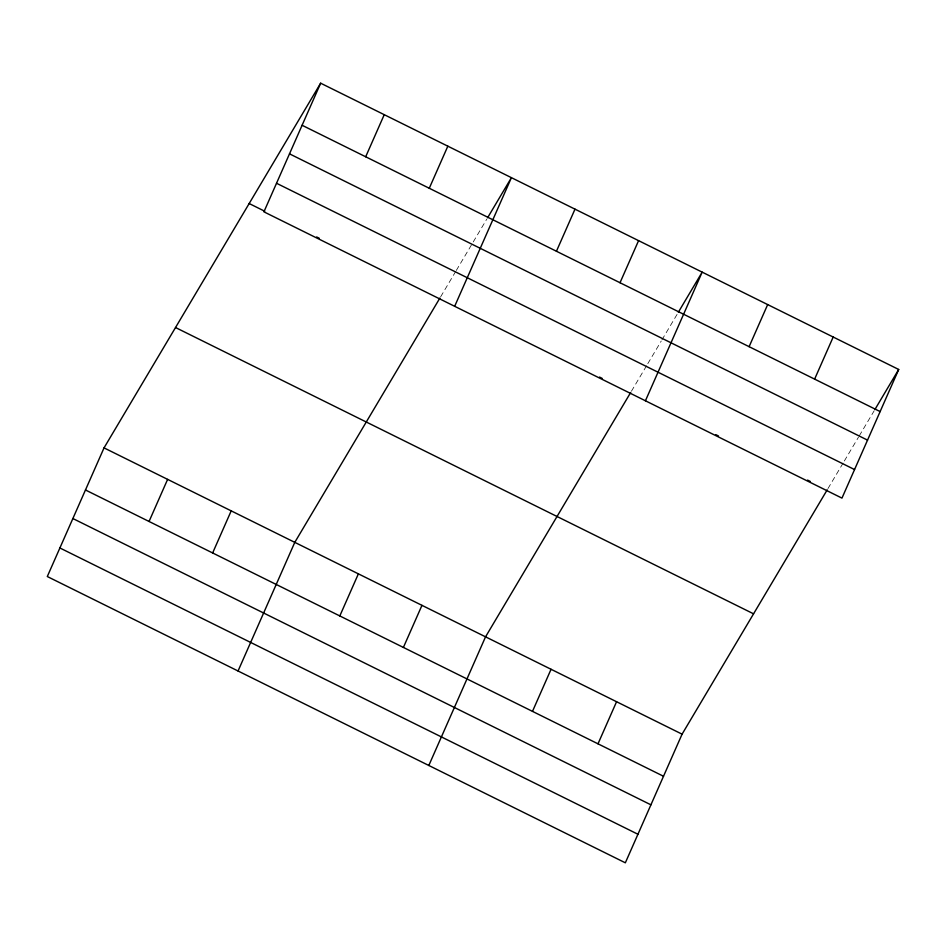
<?xml version="1.0" encoding="UTF-8"?>
<svg xmlns="http://www.w3.org/2000/svg" width="946" height="946" viewBox="0 0 946 946"><rect width="100%" height="100%" fill="white"/><g stroke="black" fill="none" stroke-linecap="round" stroke-linejoin="round"><path stroke-width="0.71" stroke-dasharray="4.73 3.55" d="M440.67 296.76L455.57 271.679M456.315 270.426L486.847 219.034M631.431 391.23L647.064 364.908M647.809 363.654L661.207 341.092M661.952 339.827L677.596 313.504M827.963 488.574L843.596 462.239M844.34 460.986L858.483 437.17M859.228 435.917L874.128 410.848"/><path stroke-width="1.42" d="M320.659 83.189L263.922 211.833L841.964 498.116L898.7 369.472L320.659 83.189L104.036 447.884L47.3 576.528L625.341 862.811L682.078 734.167L827.218 489.827M149.054 521.471L167.619 479.374M365.688 156.764L384.242 114.679M212.637 552.961L231.202 510.864M429.271 188.266L447.836 146.169M238.049 670.998L294.785 542.354L439.925 298.014M454.671 306.303L511.419 177.659L487.592 217.781M339.815 615.941L358.38 573.855M556.437 251.246L575.002 209.149M403.398 647.431L421.963 605.345M620.02 282.736L638.585 240.639M428.81 765.48L485.546 636.835L630.686 392.484M645.432 400.773L702.168 272.141L678.341 312.251M532.492 711.368L551.057 669.283M749.114 346.674L767.679 304.577M598.002 743.816L616.567 701.731M814.624 379.121L833.19 337.024M874.873 409.594L898.7 369.472M302.093 125.274L880.135 411.569M289.5 153.843L867.541 440.127M276.528 183.264L854.557 469.559M249.176 203.532L264.75 211.254M316.65 236.961L319.251 238.238M599.539 377.064L602.129 378.353M715.85 434.663L718.463 435.964M807.565 480.095L810.178 481.384M175.518 327.529L753.56 613.824M104.036 447.884L682.078 734.167M85.471 489.981L663.513 776.264M72.877 518.538L650.919 804.821M59.894 547.971L637.935 834.254"/></g></svg>
